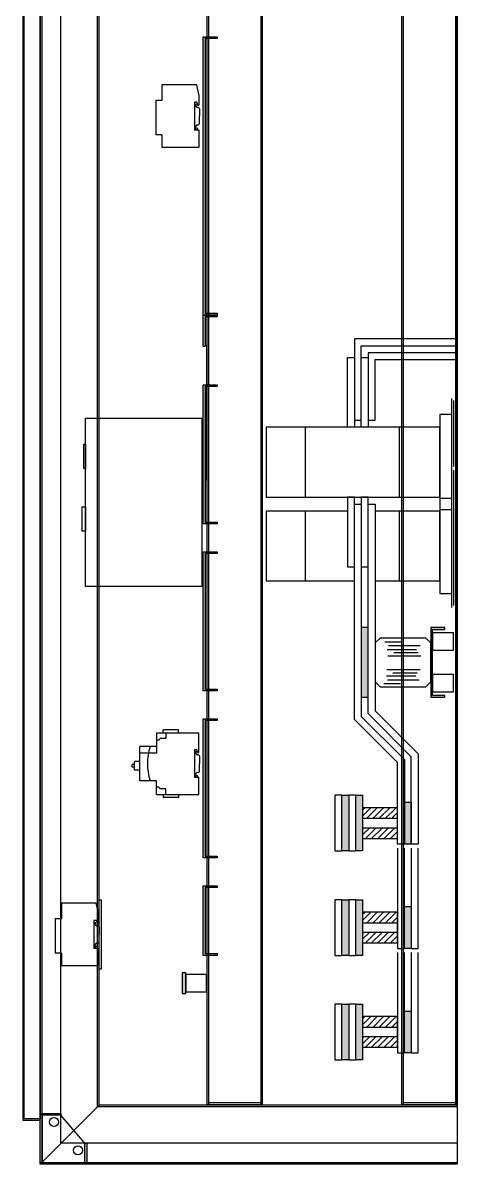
# Model space of a CAD drawing. Header units: millimetres. Extents: x 3151 to 30896, y 1337 to 7086.
# Drawn here: x 16134 to 16759, y 4337 to 5977 of the extents above; entities that cross this region are included whole.
import ezdxf

# ---------------------------------------------------------------- set-up
doc = ezdxf.new("R2010")
doc.units = ezdxf.units.MM
doc.linetypes.add('DASHED', pattern=[0.75, 0.5, -0.25])

msp = doc.modelspace()

# ---------------------------------------------------------------- hatches: boundary and pattern name
for points in [[(16393.3, 5956.7), (16413.3, 5956.7), (16413.3, 5954), (16396, 5954), (16396, 5559.3), (16413.3, 5559.3), (16413.3, 5556.7), (16393.3, 5556.7)], [(16396, 5554), (16413.3, 5554), (16413.3, 5556.7), (16393.3, 5556.7), (16393.3, 5512.1), (16396, 5512.1)], [(16393.3, 5456.7), (16413.3, 5456.7), (16413.3, 5454), (16396, 5454), (16396, 5259.3), (16413.3, 5259.3), (16413.3, 5256.7), (16393.3, 5256.7)], [(16393.3, 5216.7), (16413.3, 5216.7), (16413.3, 5214), (16396, 5214), (16396, 5019.3), (16413.3, 5019.3), (16413.3, 5016.7), (16393.3, 5016.7)], [(16620.9, 5007.7), (16630.9, 5007.7), (16630.9, 5107.7), (16620.9, 5107.7)], [(16720.9, 5007.7), (16740.9, 5007.7), (16740.9, 5010.3), (16723.5, 5010.3), (16723.5, 5105), (16740.9, 5105), (16740.9, 5107.7), (16720.9, 5107.7)], [(16393.3, 4976.7), (16413.3, 4976.7), (16413.3, 4974), (16396, 4974), (16396, 4779.3), (16413.3, 4779.3), (16413.3, 4776.7), (16393.3, 4776.7)], [(16602.8, 4786.7), (16592.8, 4786.7), (16592.8, 4866.7), (16602.8, 4866.7)], [(16622.8, 4786.7), (16612.8, 4786.7), (16612.8, 4866.7), (16622.8, 4866.7)], [(16692.8, 4796.7), (16682.8, 4796.7), (16682.8, 4856.7), (16692.8, 4856.7)], [(16393.3, 4736.7), (16413.3, 4736.7), (16413.3, 4734), (16396, 4734), (16396, 4639.3), (16413.3, 4639.3), (16413.3, 4636.7), (16393.3, 4636.7)], [(16602.8, 4636.7), (16592.8, 4636.7), (16592.8, 4716.7), (16602.8, 4716.7)], [(16622.8, 4636.7), (16612.8, 4636.7), (16612.8, 4716.7), (16622.8, 4716.7)], [(16692.8, 4646.7), (16682.8, 4646.7), (16682.8, 4706.7), (16692.8, 4706.7)], [(16363.3, 4581.7), (16368.3, 4581.7), (16368.3, 4611.7), (16363.3, 4611.7)], [(16602.8, 4486.7), (16592.8, 4486.7), (16592.8, 4566.7), (16602.8, 4566.7)], [(16622.8, 4486.7), (16612.8, 4486.7), (16612.8, 4566.7), (16622.8, 4566.7)], [(16692.8, 4496.7), (16682.8, 4496.7), (16682.8, 4556.7), (16692.8, 4556.7)], [(16188.8, 4409.7), (16188.8, 4407), (16161.5, 4407), (16161.5, 4339.3), (16223.2, 4339.3), (16223.2, 4366.7), (16225.8, 4366.7), (16225.8, 4336.7), (16158.8, 4336.7), (16158.8, 4409.7)]]:
    msp.add_hatch(color=7).paths.add_polyline_path(points)

# ---------------------------------------------------------------- linework, layer by layer
at = {"color": 7}
for p, q in [((16158.8, 4336.7), (16158.8, 6536.7)), ((16161.5, 4336.7), (16161.5, 6536.7)), ((16758.8, 6536.7), (16758.8, 4336.7)), ((16133.8, 6512.8), (16133.8, 4399.8)), ((16135.8, 4401.8), (16135.8, 6510.8)), ((16158.8, 6510.8), (16158.8, 4401.8)), ((16188.8, 4366.7), (16188.8, 6506.7)), ((16241.2, 4419), (16241.2, 6454.3)), ((16243.8, 4421.7), (16243.8, 6451.7)), ((16678.8, 6451.2), (16678.8, 4422.2)), ((16681.5, 4422.2), (16681.5, 6451.2)), ((16756.2, 6451.2), (16756.2, 4422.2)), ((16758.8, 4422.2), (16758.8, 6451.2)), ((16758.8, 6451.2), (16758.8, 4422.2)), ((16398.8, 6216.2), (16398.8, 4422.2)), ((16401.5, 4422.2), (16401.5, 6216.2)), ((16476.2, 6216.2), (16476.2, 4422.2)), ((16478.8, 4422.2), (16478.8, 6216.2)), ((16393.3, 5556.7), (16393.3, 5956.7)), ((16393.3, 5956.7), (16413.3, 5956.7)), ((16413.3, 5954), (16396, 5954)), ((16396, 5954), (16396, 5559.3)), ((16413.3, 5956.7), (16413.3, 5954)), ((16384.1, 5887.5), (16334.1, 5887.5)), ((16334.1, 5887.5), (16334.1, 5865.2)), ((16387.1, 5873.5), (16384.1, 5887.5)), ((16387.1, 5873.5), (16387.1, 5858.5)), ((16325.1, 5865.2), (16325.1, 5815.7)), ((16334.1, 5865.2), (16325.1, 5865.2)), ((16380.7, 5862.5), (16380.7, 5822.5)), ((16384.3, 5862.5), (16380.7, 5862.5)), ((16382.6, 5860.1), (16382.6, 5856.9)), ((16384.3, 5862.5), (16385.1, 5858.5)), ((16385.1, 5858.5), (16387.1, 5858.5)), ((16388.3, 5853), (16388.3, 5842.5)), ((16388.3, 5832), (16388.3, 5842.5)), ((16387.1, 5822.5), (16380.7, 5822.5)), ((16382.1, 5822.5), (16384.1, 5826.5)), ((16382.6, 5824.8), (16382.6, 5828.1)), ((16384.1, 5826.5), (16386.1, 5822.5)), ((16387.1, 5822.5), (16387.1, 5797.5)), ((16334.1, 5815.7), (16325.1, 5815.7)), ((16334.1, 5815.7), (16334.1, 5797.5)), ((16387.1, 5797.5), (16334.1, 5797.5)), ((16393.3, 5512.1), (16393.3, 5556.7)), ((16393.3, 5556.7), (16413.3, 5556.7)), ((16413.3, 5556.7), (16393.3, 5556.7)), ((16396, 5559.3), (16413.3, 5559.3)), ((16413.3, 5554), (16396, 5554)), ((16396, 5554), (16396, 5512.1)), ((16413.3, 5559.3), (16413.3, 5556.7)), ((16413.3, 5556.7), (16413.3, 5554)), ((16393.3, 5512.1), (16396, 5512.1)), ((16398.8, 5319.2), (16398.8, 5513.3)), ((16758.8, 5522.6), (16610.9, 5522.6)), ((16610.9, 5522.6), (16610.9, 5405.8)), ((16620.9, 5512.6), (16758.8, 5512.7)), ((16620.9, 5405.8), (16620.9, 5512.6)), ((16600.9, 5395.8), (16600.9, 5495.8)), ((16600.9, 5495.8), (16610.9, 5495.8)), ((16610.9, 5495.8), (16610.9, 5395.8)), ((16620.9, 5395.8), (16620.9, 5495.8)), ((16620.9, 5495.8), (16630.9, 5495.8)), ((16758.8, 5502.7), (16630.9, 5502.7)), ((16630.9, 5502.7), (16630.9, 5405.8)), ((16630.9, 5495.8), (16630.9, 5395.8)), ((16640.9, 5405.8), (16640.9, 5492.7)), ((16640.9, 5492.7), (16758.8, 5492.7)), ((16393.3, 5256.7), (16393.3, 5456.7)), ((16393.3, 5456.7), (16413.3, 5456.7)), ((16413.3, 5454), (16396, 5454)), ((16396, 5454), (16396, 5259.3)), ((16413.3, 5456.7), (16413.3, 5454)), ((16750.9, 5336.7), (16750.9, 5436.7)), ((16753.5, 5434), (16753.5, 5339.3)), ((16750.9, 5413.8), (16733.9, 5413.8)), ((16733.9, 5413.8), (16733.9, 5277.2)), ((16750.9, 5277.2), (16750.9, 5413.8)), ((16224.3, 5166.7), (16224.3, 5408.7)), ((16224.3, 5408.7), (16391.3, 5408.7)), ((16391.3, 5408.7), (16391.3, 5166.7)), ((16733.9, 5395.8), (16484, 5395.8)), ((16484, 5395.8), (16484, 5295.2)), ((16540.2, 5395.8), (16540.2, 5295.2)), ((16610.9, 5395.8), (16600.9, 5395.8)), ((16610.9, 5405.8), (16620.9, 5405.8)), ((16630.9, 5395.8), (16620.9, 5395.8)), ((16630.9, 5405.8), (16640.9, 5405.8)), ((16675.2, 5395.8), (16675.2, 5295.2)), ((16733.9, 5295.2), (16733.9, 5395.8)), ((16221.8, 5336.2), (16221.8, 5371.2)), ((16221.8, 5371.2), (16224.3, 5371.2)), ((16224.3, 5371.2), (16224.3, 5336.2)), ((16224.3, 5336.2), (16221.8, 5336.2)), ((16750.9, 5136.7), (16750.9, 5336.7)), ((16753.5, 5334), (16753.5, 5139.3)), ((16219.3, 5246.2), (16219.3, 5281.2)), ((16219.3, 5281.2), (16224.3, 5281.2)), ((16224.3, 5281.2), (16224.3, 5246.2)), ((16484, 5295.2), (16733.9, 5295.2)), ((16610.9, 5295.2), (16600.9, 5295.2)), ((16600.9, 5295.2), (16600.9, 5195.2)), ((16610.9, 5195.2), (16610.9, 5295.2)), ((16610.9, 5285.2), (16620.9, 5285.2)), ((16610.9, 4975.8), (16610.9, 5285.2)), ((16630.9, 5295.2), (16620.9, 5295.2)), ((16620.9, 5295.2), (16620.9, 5195.2)), ((16620.9, 5285.2), (16620.9, 4979.9)), ((16630.9, 5195.2), (16630.9, 5295.2)), ((16630.9, 5285.2), (16640.9, 5285.2)), ((16630.9, 4984.1), (16630.9, 5285.2)), ((16640.9, 5285.2), (16640.9, 4988.2)), ((16750.9, 5293.2), (16733.9, 5293.2)), ((16733.9, 5293.2), (16733.9, 5156.7)), ((16750.9, 5156.7), (16750.9, 5293.2)), ((16600.9, 5275.2), (16484, 5275.2)), ((16484, 5275.2), (16484, 5174.7)), ((16540.2, 5275.2), (16540.2, 5174.7)), ((16733.9, 5275.2), (16640.9, 5275.2)), ((16675.2, 5275.2), (16675.2, 5174.7)), ((16733.9, 5277.2), (16750.9, 5277.2)), ((16733.9, 5174.7), (16733.9, 5275.2)), ((16413.3, 5256.7), (16393.3, 5256.7)), ((16396, 5259.3), (16413.3, 5259.3)), ((16413.3, 5259.3), (16413.3, 5256.7)), ((16224.3, 5246.2), (16219.3, 5246.2)), ((16393.3, 5016.7), (16393.3, 5216.7)), ((16393.3, 5216.7), (16413.3, 5216.7)), ((16413.3, 5216.7), (16413.3, 5214)), ((16413.3, 5214), (16396, 5214)), ((16396, 5214), (16396, 5019.3)), ((16600.9, 5195.2), (16610.9, 5195.2)), ((16620.9, 5195.2), (16630.9, 5195.2)), ((16391.3, 5166.7), (16224.3, 5166.7)), ((16484, 5174.7), (16610.9, 5174.7)), ((16640.9, 5174.7), (16733.9, 5174.7)), ((16733.9, 5156.7), (16750.9, 5156.7)), ((16630.9, 5107.7), (16620.9, 5107.7)), ((16620.9, 5107.7), (16620.9, 5007.7)), ((16630.9, 5007.7), (16630.9, 5107.7)), ((16740.9, 5107.7), (16720.9, 5107.7)), ((16720.9, 5107.7), (16720.9, 5007.7)), ((16723.5, 5105), (16740.9, 5105)), ((16723.5, 5010.3), (16723.5, 5105)), ((16740.9, 5105), (16740.9, 5107.7)), ((16647.9, 5092.7), (16640.9, 5085.7)), ((16640.9, 5085.7), (16640.9, 5029.7)), ((16713.9, 5092.7), (16647.9, 5092.7)), ((16654.6, 5087), (16678.6, 5087)), ((16720.9, 5085.7), (16713.9, 5092.7)), ((16720.9, 5029.7), (16720.9, 5085.7)), ((16753.5, 5100.2), (16723.5, 5100.2)), ((16723.5, 5100.2), (16723.5, 5075.2)), ((16753.5, 5075.2), (16753.5, 5100.2)), ((16658.3, 5076.4), (16700.5, 5076.4)), ((16659.9, 5082.1), (16705.4, 5082.1)), ((16667.6, 5072), (16702.5, 5072)), ((16723.5, 5075.2), (16753.5, 5075.2)), ((16659.1, 5067.1), (16706.6, 5067.1)), ((16657, 5038.2), (16699.3, 5038.2)), ((16657.8, 5047.5), (16705.4, 5047.5)), ((16666.4, 5042.6), (16701.3, 5042.6)), ((16753.5, 5040.2), (16723.5, 5040.2)), ((16723.5, 5040.2), (16723.5, 5015.2)), ((16753.5, 5015.2), (16753.5, 5040.2)), ((16396, 5019.3), (16413.3, 5019.3)), ((16413.3, 5019.3), (16413.3, 5016.7)), ((16640.9, 5029.7), (16647.9, 5022.7)), ((16647.9, 5022.7), (16713.9, 5022.7)), ((16653.4, 5027.6), (16677.3, 5027.6)), ((16658.7, 5032.5), (16704.2, 5032.5)), ((16713.9, 5022.7), (16720.9, 5029.7)), ((16413.3, 5016.7), (16393.3, 5016.7)), ((16620.9, 5007.7), (16630.9, 5007.7)), ((16720.9, 5007.7), (16740.9, 5007.7)), ((16723.5, 5015.2), (16753.5, 5015.2)), ((16740.9, 5010.3), (16723.5, 5010.3)), ((16740.9, 5007.7), (16740.9, 5010.3)), ((16640.9, 4988.2), (16702.8, 4926.2)), ((16393.3, 4776.7), (16393.3, 4976.7)), ((16393.3, 4976.7), (16413.3, 4976.7)), ((16413.3, 4974), (16396, 4974)), ((16396, 4974), (16396, 4779.3)), ((16413.3, 4976.7), (16413.3, 4974)), ((16672.8, 4913.8), (16610.9, 4975.8)), ((16620.9, 4979.9), (16682.8, 4918)), ((16692.8, 4922.1), (16630.9, 4984.1)), ((16326.1, 4956.7), (16335.6, 4956.7)), ((16326.1, 4956.7), (16326.1, 4936.7)), ((16335.6, 4956.7), (16335.6, 4960.7)), ((16357.9, 4960.7), (16335.6, 4960.7)), ((16357.9, 4956.7), (16357.9, 4960.7)), ((16357.9, 4956.7), (16387.1, 4956.7)), ((16387.1, 4928.2), (16387.1, 4956.7)), ((16302.1, 4887.7), (16302.1, 4936.7)), ((16326.1, 4936.7), (16302.1, 4936.7)), ((16380.7, 4932.2), (16380.7, 4892.2)), ((16384.3, 4932.2), (16380.7, 4932.2)), ((16382.6, 4929.9), (16382.6, 4926.6)), ((16384.3, 4932.2), (16385.1, 4928.2)), ((16385.1, 4928.2), (16387.1, 4928.2)), ((16388.3, 4922.7), (16388.3, 4912.2)), ((16692.8, 4796.7), (16692.8, 4922.1)), ((16702.8, 4926.2), (16702.8, 4796.7)), ((16291.1, 4907), (16291.1, 4911.1)), ((16294.5, 4911.1), (16291.1, 4911.1)), ((16294.5, 4907), (16291.1, 4907)), ((16294.5, 4902.7), (16294.5, 4915.4)), ((16302.1, 4915.4), (16294.5, 4915.4)), ((16388.3, 4901.7), (16388.3, 4912.2)), ((16672.8, 4796.7), (16672.8, 4913.8)), ((16682.8, 4918), (16682.8, 4796.7)), ((16302.1, 4902.7), (16294.5, 4902.7)), ((16326.1, 4887.7), (16302.1, 4887.7)), ((16326.1, 4867.7), (16326.1, 4887.7)), ((16387.1, 4892.2), (16380.7, 4892.2)), ((16382.1, 4892.2), (16384.1, 4896.2)), ((16382.6, 4894.6), (16382.6, 4897.9)), ((16384.1, 4896.2), (16386.1, 4892.2)), ((16387.1, 4867.7), (16387.1, 4892.2)), ((16326.1, 4867.7), (16335.6, 4867.7)), ((16335.6, 4867.7), (16335.6, 4863.7)), ((16357.9, 4863.7), (16335.6, 4863.7)), ((16357.9, 4867.7), (16357.9, 4863.7)), ((16357.9, 4867.7), (16387.1, 4867.7)), ((16592.8, 4866.7, 0), (16582.8, 4866.7, 0)), ((16582.8, 4866.7, 0), (16582.8, 4786.7, 0)), ((16592.8, 4786.7, 0), (16592.8, 4866.7, 0)), ((16592.8, 4786.7, 0), (16592.8, 4866.7, 0)), ((16592.8, 4866.7, 0), (16602.8, 4866.7, 0)), ((16612.8, 4866.7, 0), (16602.8, 4866.7, 0)), ((16602.8, 4866.7, 0), (16602.8, 4786.7, 0)), ((16602.8, 4866.7, 0), (16602.8, 4786.7, 0)), ((16612.8, 4786.7, 0), (16612.8, 4866.7, 0)), ((16612.8, 4786.7, 0), (16612.8, 4866.7, 0)), ((16612.8, 4866.7, 0), (16622.8, 4866.7, 0)), ((16622.8, 4866.7, 0), (16622.8, 4786.7, 0)), ((16682.8, 4796.7), (16682.8, 4856.7)), ((16682.8, 4856.7), (16692.8, 4856.7)), ((16692.8, 4856.7), (16692.8, 4796.7)), ((16672.8, 4848.7, 0), (16622.8, 4848.7, 0)), ((16622.8, 4848.7, 0), (16622.8, 4804.7, 0)), ((16672.8, 4804.7, 0), (16672.8, 4848.7, 0)), ((16672.8, 4833.2, 0), (16622.8, 4833.2, 0)), ((16622.8, 4833.2, 0), (16622.8, 4820.2, 0)), ((16672.8, 4820.2, 0), (16672.8, 4833.2, 0)), ((16622.8, 4820.2, 0), (16672.8, 4820.2, 0)), ((16622.8, 4804.7, 0), (16672.8, 4804.7, 0)), ((16682.8, 4796.7), (16672.8, 4796.7)), ((16672.8, 4790.7), (16672.8, 4646.7)), ((16692.8, 4796.7), (16682.8, 4796.7)), ((16682.8, 4646.7), (16682.8, 4790.7)), ((16702.8, 4796.7), (16692.8, 4796.7)), ((16692.8, 4790.7), (16692.8, 4646.7)), ((16702.8, 4646.7), (16702.8, 4790.7)), ((16413.3, 4776.7), (16393.3, 4776.7)), ((16396, 4779.3), (16413.3, 4779.3)), ((16413.3, 4779.3), (16413.3, 4776.7)), ((16582.8, 4786.7, 0), (16592.8, 4786.7, 0)), ((16602.8, 4786.7, 0), (16592.8, 4786.7, 0)), ((16602.8, 4786.7, 0), (16612.8, 4786.7, 0)), ((16622.8, 4786.7, 0), (16612.8, 4786.7, 0)), ((16393.3, 4636.7), (16393.3, 4736.7)), ((16393.3, 4736.7), (16413.3, 4736.7)), ((16413.3, 4734), (16396, 4734)), ((16396, 4734), (16396, 4639.3)), ((16413.3, 4736.7), (16413.3, 4734)), ((16239.6, 4711.7), (16189.6, 4711.7)), ((16189.6, 4711.7), (16189.6, 4689.4)), ((16242.6, 4697.7), (16239.6, 4711.7)), ((16243.8, 4616.7), (16243.8, 4716.7)), ((16243.8, 4716.7), (16246.8, 4716.7)), ((16246.8, 4716.7), (16246.8, 4616.7)), ((16592.8, 4716.7, 0), (16582.8, 4716.7, 0)), ((16582.8, 4716.7, 0), (16582.8, 4636.7, 0)), ((16592.8, 4636.7, 0), (16592.8, 4716.7, 0)), ((16592.8, 4716.7, 0), (16602.8, 4716.7, 0)), ((16592.8, 4636.7, 0), (16592.8, 4716.7, 0)), ((16602.8, 4716.7, 0), (16602.8, 4636.7, 0)), ((16612.8, 4716.7, 0), (16602.8, 4716.7, 0)), ((16602.8, 4716.7, 0), (16602.8, 4636.7, 0)), ((16612.8, 4636.7, 0), (16612.8, 4716.7, 0)), ((16612.8, 4716.7, 0), (16622.8, 4716.7, 0)), ((16612.8, 4636.7, 0), (16612.8, 4716.7, 0)), ((16622.8, 4716.7, 0), (16622.8, 4636.7, 0)), ((16242.6, 4697.7), (16242.6, 4682.7)), ((16672.8, 4698.7, 0), (16622.8, 4698.7, 0)), ((16622.8, 4698.7, 0), (16622.8, 4654.7, 0)), ((16672.8, 4654.7, 0), (16672.8, 4698.7, 0)), ((16682.8, 4646.7), (16682.8, 4706.7)), ((16682.8, 4706.7), (16692.8, 4706.7)), ((16692.8, 4706.7), (16692.8, 4646.7)), ((16180.6, 4689.4), (16180.6, 4639.9)), ((16189.6, 4689.4), (16180.6, 4689.4)), ((16236.2, 4686.7), (16236.2, 4646.7)), ((16239.8, 4686.7), (16236.2, 4686.7)), ((16238.1, 4684.3), (16238.1, 4681.1)), ((16239.8, 4686.7), (16240.6, 4682.7)), ((16240.6, 4682.7), (16242.6, 4682.7)), ((16243.8, 4677.2), (16243.8, 4666.7)), ((16672.8, 4683.2, 0), (16622.8, 4683.2, 0)), ((16622.8, 4683.2, 0), (16622.8, 4670.2, 0)), ((16672.8, 4670.2, 0), (16672.8, 4683.2, 0)), ((16243.8, 4656.2), (16243.8, 4666.7)), ((16622.8, 4670.2, 0), (16672.8, 4670.2, 0)), ((16242.6, 4646.7), (16236.2, 4646.7)), ((16237.6, 4646.7), (16239.6, 4650.7)), ((16238.1, 4649), (16238.1, 4652.3)), ((16239.6, 4650.7), (16241.6, 4646.7)), ((16242.6, 4646.7), (16242.6, 4621.7)), ((16622.8, 4654.7, 0), (16672.8, 4654.7, 0)), ((16672.8, 4646.7), (16682.8, 4646.7)), ((16692.8, 4646.7), (16682.8, 4646.7)), ((16692.8, 4646.7), (16702.8, 4646.7)), ((16189.6, 4639.9), (16180.6, 4639.9)), ((16189.6, 4639.9), (16189.6, 4621.7)), ((16413.3, 4636.7), (16393.3, 4636.7)), ((16396, 4639.3), (16413.3, 4639.3)), ((16413.3, 4639.3), (16413.3, 4636.7)), ((16582.8, 4636.7, 0), (16592.8, 4636.7, 0)), ((16602.8, 4636.7, 0), (16592.8, 4636.7, 0)), ((16602.8, 4636.7, 0), (16612.8, 4636.7, 0)), ((16622.8, 4636.7, 0), (16612.8, 4636.7, 0)), ((16672.8, 4640.7), (16672.8, 4496.7)), ((16682.8, 4496.7), (16682.8, 4640.7)), ((16692.8, 4640.7), (16692.8, 4496.7)), ((16702.8, 4496.7), (16702.8, 4640.7)), ((16242.6, 4621.7), (16189.6, 4621.7)), ((16246.8, 4616.7), (16243.8, 4616.7)), ((16368.3, 4611.7), (16363.3, 4611.7)), ((16363.3, 4611.7), (16363.3, 4581.7)), ((16368.3, 4581.7), (16368.3, 4611.7)), ((16398.3, 4609.2), (16368.3, 4609.2)), ((16368.3, 4609.2), (16368.3, 4584.2)), ((16398.3, 4584.2), (16398.3, 4609.2)), ((16363.3, 4581.7), (16368.3, 4581.7)), ((16368.3, 4584.2), (16398.3, 4584.2)), ((16592.8, 4566.7, 0), (16582.8, 4566.7, 0)), ((16582.8, 4566.7, 0), (16582.8, 4486.7, 0)), ((16592.8, 4566.7, 0), (16582.8, 4566.7, 0)), ((16582.8, 4566.7, 0), (16582.8, 4486.7, 0)), ((16592.8, 4486.7, 0), (16592.8, 4566.7, 0)), ((16592.8, 4566.7, 0), (16602.8, 4566.7, 0)), ((16592.8, 4486.7, 0), (16592.8, 4566.7, 0)), ((16592.8, 4486.7, 0), (16592.8, 4566.7, 0)), ((16602.8, 4566.7, 0), (16602.8, 4486.7, 0)), ((16612.8, 4566.7, 0), (16602.8, 4566.7, 0)), ((16602.8, 4566.7, 0), (16602.8, 4486.7, 0)), ((16612.8, 4566.7, 0), (16602.8, 4566.7, 0)), ((16602.8, 4566.7, 0), (16602.8, 4486.7, 0)), ((16612.8, 4486.7, 0), (16612.8, 4566.7, 0)), ((16612.8, 4566.7, 0), (16622.8, 4566.7, 0)), ((16612.8, 4486.7, 0), (16612.8, 4566.7, 0)), ((16612.8, 4486.7, 0), (16612.8, 4566.7, 0)), ((16622.8, 4566.7, 0), (16622.8, 4486.7, 0)), ((16672.8, 4548.7, 0), (16622.8, 4548.7, 0)), ((16622.8, 4548.7, 0), (16622.8, 4504.7, 0)), ((16672.8, 4504.7, 0), (16672.8, 4548.7, 0)), ((16682.8, 4496.7), (16682.8, 4556.7)), ((16682.8, 4556.7), (16692.8, 4556.7)), ((16692.8, 4556.7), (16692.8, 4496.7)), ((16672.8, 4533.2, 0), (16622.8, 4533.2, 0)), ((16622.8, 4533.2, 0), (16622.8, 4520.2, 0)), ((16672.8, 4520.2, 0), (16672.8, 4533.2, 0)), ((16622.8, 4520.2, 0), (16672.8, 4520.2, 0)), ((16622.8, 4504.7, 0), (16672.8, 4504.7, 0)), ((16672.8, 4496.7), (16682.8, 4496.7)), ((16692.8, 4496.7), (16682.8, 4496.7)), ((16692.8, 4496.7), (16702.8, 4496.7)), ((16582.8, 4486.7, 0), (16592.8, 4486.7, 0)), ((16582.8, 4486.7, 0), (16592.8, 4486.7, 0)), ((16602.8, 4486.7, 0), (16592.8, 4486.7, 0)), ((16602.8, 4486.7, 0), (16612.8, 4486.7, 0)), ((16602.8, 4486.7, 0), (16612.8, 4486.7, 0)), ((16622.8, 4486.7, 0), (16612.8, 4486.7, 0)), ((16158.8, 4336.7), (16243.8, 4421.7)), ((16758.8, 4419), (16241.2, 4419)), ((16758.8, 4421.7), (16243.8, 4421.7)), ((16398.8, 4422.2), (16478.8, 4422.2)), ((16476.2, 4424.8), (16401.5, 4424.8)), ((16678.8, 4422.2), (16758.8, 4422.2)), ((16756.2, 4424.8), (16681.5, 4424.8)), ((16133.8, 4399.8), (16158.8, 4399.8)), ((16158.8, 4401.8), (16135.8, 4401.8)), ((16158.8, 4336.7), (16158.8, 4409.7)), ((16158.8, 4409.7), (16188.8, 4409.7)), ((16158.8, 4399.8), (16158.8, 4401.8)), ((16188.8, 4407), (16161.5, 4407)), ((16161.5, 4407), (16161.5, 4339.3)), ((16188.8, 4409.7), (16188.8, 4407)), ((16223.2, 4366.7), (16188.8, 4407)), ((16758.8, 4366.7), (16188.8, 4366.7)), ((16223.2, 4366.7), (16225.8, 4366.7)), ((16223.2, 4339.3), (16223.2, 4366.7)), ((16225.8, 4366.7), (16225.8, 4336.7)), ((16158.8, 4339.3), (16758.8, 4339.3)), ((16758.8, 4336.7), (16158.8, 4336.7)), ((16225.8, 4336.7), (16158.8, 4336.7)), ((16161.5, 4339.3), (16223.2, 4339.3))]:
    msp.add_line(p, q, dxfattribs=at)
at = {"color": 7, "linetype": 'DASHED'}
for p, q in [((16335.6, 4956.7), (16357.9, 4956.7)), ((16339.6, 4956.7), (16339.6, 4948.3)), ((16329.6, 4946), (16326.1, 4946)), ((16326.1, 4936.7), (16326.1, 4927.2)), ((16331.4, 4948.3), (16329.6, 4946)), ((16339.6, 4948.3), (16331.4, 4948.3)), ((16326.1, 4927.2), (16302.1, 4927.2)), ((16329.6, 4878.5), (16326.1, 4878.5)), ((16331.4, 4876.2), (16329.6, 4878.5)), ((16339.6, 4876.2), (16331.4, 4876.2)), ((16339.6, 4867.7), (16339.6, 4876.2)), ((16335.6, 4867.7), (16357.9, 4867.7))]:
    msp.add_line(p, q, dxfattribs=at)
at = {"color": 7, "linetype": 'Continuous'}
for p, q in [((16622.8, 4845.7, 0), (16625.9, 4848.7, 0)), ((16622.8, 4836.7, 0), (16634.8, 4848.7, 0)), ((16628.3, 4833.2, 0), (16643.8, 4848.7, 0)), ((16637.3, 4833.2, 0), (16652.8, 4848.7, 0)), ((16646.3, 4833.2, 0), (16661.8, 4848.7, 0)), ((16655.3, 4833.2, 0), (16670.8, 4848.7, 0)), ((16664.2, 4833.2, 0), (16672.8, 4841.8, 0)), ((16622.8, 4818.7, 0), (16624.3, 4820.2, 0)), ((16622.8, 4809.8, 0), (16633.3, 4820.2, 0)), ((16626.8, 4804.7, 0), (16642.3, 4820.2, 0)), ((16635.7, 4804.7, 0), (16651.2, 4820.2, 0)), ((16644.7, 4804.7, 0), (16660.2, 4820.2, 0)), ((16653.7, 4804.7, 0), (16669.2, 4820.2, 0)), ((16662.7, 4804.7, 0), (16672.8, 4814.9, 0)), ((16671.7, 4804.7, 0), (16672.8, 4805.9, 0)), ((16622.8, 4695.7, 0), (16625.9, 4698.7, 0)), ((16622.8, 4686.7, 0), (16634.8, 4698.7, 0)), ((16628.3, 4683.2, 0), (16643.8, 4698.7, 0)), ((16637.3, 4683.2, 0), (16652.8, 4698.7, 0)), ((16646.3, 4683.2, 0), (16661.8, 4698.7, 0)), ((16655.3, 4683.2, 0), (16670.8, 4698.7, 0)), ((16664.2, 4683.2, 0), (16672.8, 4691.8, 0)), ((16622.8, 4668.7, 0), (16624.3, 4670.2, 0)), ((16622.8, 4659.8, 0), (16633.3, 4670.2, 0)), ((16626.8, 4654.7, 0), (16642.3, 4670.2, 0)), ((16635.7, 4654.7, 0), (16651.2, 4670.2, 0)), ((16644.7, 4654.7, 0), (16660.2, 4670.2, 0)), ((16653.7, 4654.7, 0), (16669.2, 4670.2, 0)), ((16662.7, 4654.7, 0), (16672.8, 4664.9, 0)), ((16671.7, 4654.7, 0), (16672.8, 4655.9, 0)), ((16622.8, 4545.7, 0), (16625.9, 4548.7, 0)), ((16622.8, 4536.7, 0), (16634.8, 4548.7, 0)), ((16628.3, 4533.2, 0), (16643.8, 4548.7, 0)), ((16637.3, 4533.2, 0), (16652.8, 4548.7, 0)), ((16646.3, 4533.2, 0), (16661.8, 4548.7, 0)), ((16655.3, 4533.2, 0), (16670.8, 4548.7, 0)), ((16664.2, 4533.2, 0), (16672.8, 4541.8, 0)), ((16622.8, 4518.7, 0), (16624.3, 4520.2, 0)), ((16622.8, 4509.8, 0), (16633.3, 4520.2, 0)), ((16626.8, 4504.7, 0), (16642.3, 4520.2, 0)), ((16635.7, 4504.7, 0), (16651.2, 4520.2, 0)), ((16644.7, 4504.7, 0), (16660.2, 4520.2, 0)), ((16653.7, 4504.7, 0), (16669.2, 4520.2, 0)), ((16662.7, 4504.7, 0), (16672.8, 4514.9, 0)), ((16671.7, 4504.7, 0), (16672.8, 4505.9, 0))]:
    msp.add_line(p, q, dxfattribs=at)
for centre in [(16178.8, 4397.2), (16178.8, 4397.2), (16213.3, 4356.7), (16213.3, 4356.7)]:
    msp.add_circle(centre, 6.5, dxfattribs=at)
at = {"color": 7}
for centre, radius, start, end in [((16385, 5857.5), 2.5, 194.4253, 274.5117), ((16385.4, 5852), 3.02, 19.3127, 95.0244), ((16385, 5827.5), 2.5, 85.4883, 165.5747), ((16385.4, 5833), 3.02, 264.9756, 340.6873), ((16390.1, 4912.2), 77, 161.4548, 198.5452), ((16385, 4927.2), 2.5, 194.4253, 274.5117), ((16385.5, 4921.7), 3.02, 19.3127, 95.0244), ((16385, 4897.2), 2.5, 85.4883, 165.5747), ((16385.5, 4902.7), 3.02, 264.9756, 340.6873), ((16240.5, 4681.7), 2.5, 194.4253, 274.5117), ((16241, 4676.2), 3.02, 19.3127, 95.0244), ((16240.5, 4651.7), 2.5, 85.4883, 165.5747), ((16241, 4657.2), 3.02, 264.9756, 340.6873)]:
    msp.add_arc(centre, radius, start, end, dxfattribs=at)

doc.saveas('drawing.dxf')
